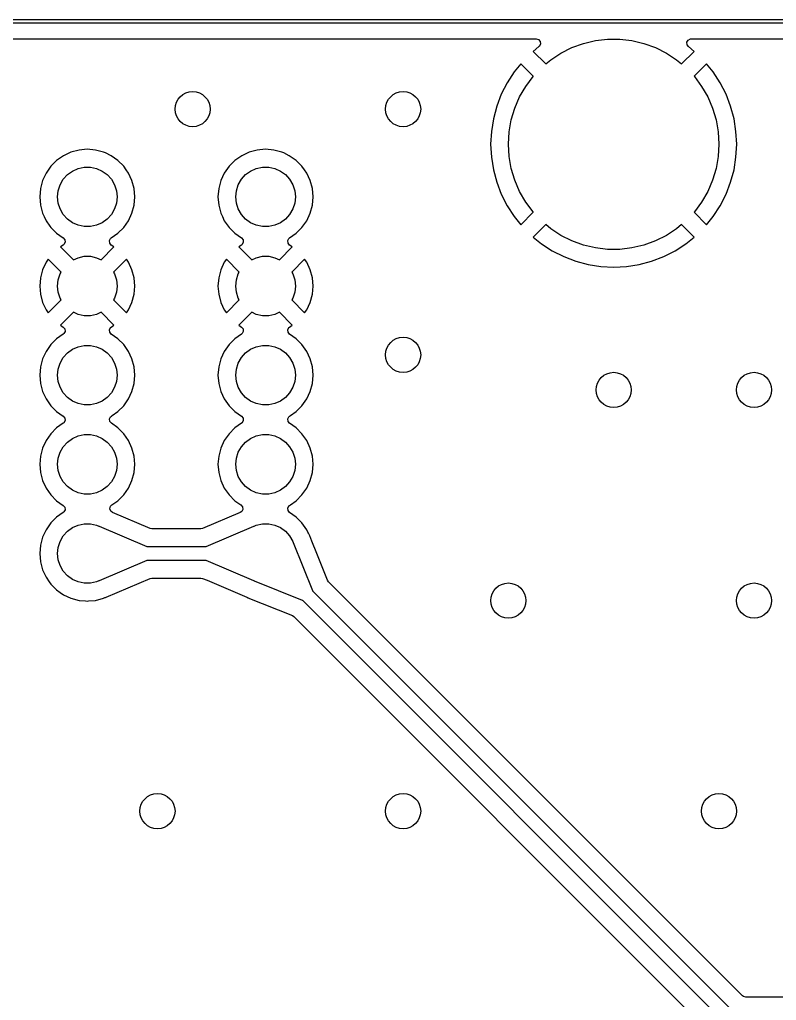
# Model space of a CAD drawing. Extents: x 0.1 to 11.5, y -4.3 to -1.1.
# Drawn here: x 1.302 to 2.151, y -2.2 to -1.1 of the extents above; entities that cross this region are included whole.
import ezdxf

# ---------------------------------------------------------------- set-up
doc = ezdxf.new("R2010")
doc.units = 0
doc.header["$MEASUREMENT"] = 0
doc.layers.add('BLACK', color=7, linetype='CONTINUOUS')

msp = doc.modelspace()

# ---------------------------------------------------------------- linework, layer by layer
at = {"layer": 'BLACK', "linetype": 'CONTINUOUS'}
for p, q in [((0.0787, -1.1004), (11.5354, -1.1004)), ((11.5335, -1.1043), (0.0807, -1.1043)), ((0.3034, -1.122), (1.8816, -1.122)), ((1.8816, -1.122), (1.8843, -1.1228)), ((2.0545, -1.1221), (2.0554, -1.122)), ((2.0554, -1.122), (3.7714, -1.122)), ((1.8847, -1.1307), (1.8782, -1.136)), ((1.8843, -1.1228), (1.8861, -1.1249)), ((1.8853, -1.1301), (1.8847, -1.1307)), ((1.8864, -1.1276), (1.8853, -1.1301)), ((1.8861, -1.1249), (1.8864, -1.1276)), ((1.9094, -1.1379), (1.9217, -1.1317)), ((1.9217, -1.1317), (1.9346, -1.127)), ((1.9346, -1.127), (1.948, -1.1238)), ((1.948, -1.1238), (1.9616, -1.1222)), ((1.9616, -1.1222), (1.9754, -1.1222)), ((1.9754, -1.1222), (1.989, -1.1238)), ((1.989, -1.1238), (2.0024, -1.127)), ((2.0024, -1.127), (2.0153, -1.1317)), ((2.0153, -1.1317), (2.0276, -1.1379)), ((2.0507, -1.1257), (2.0521, -1.1233)), ((2.0508, -1.1285), (2.0507, -1.1257)), ((2.0523, -1.1307), (2.0508, -1.1285)), ((2.0521, -1.1233), (2.0545, -1.1221)), ((2.0588, -1.136), (2.0523, -1.1307)), ((1.8782, -1.136), (1.8924, -1.1501)), ((1.898, -1.1454), (1.9094, -1.1379)), ((2.0276, -1.1379), (2.039, -1.1454)), ((2.0446, -1.1501), (2.0588, -1.136)), ((1.8643, -1.1499), (1.8569, -1.1591)), ((1.8783, -1.1639), (1.8643, -1.1499)), ((1.8924, -1.1501), (1.898, -1.1454)), ((2.039, -1.1454), (2.0446, -1.1501)), ((2.0727, -1.1499), (2.0587, -1.1639)), ((2.0801, -1.1591), (2.0727, -1.1499)), ((1.8569, -1.1591), (1.849, -1.1712)), ((1.8698, -1.1753), (1.878, -1.1642)), ((1.878, -1.1642), (1.8783, -1.1639)), ((2.0587, -1.1639), (2.059, -1.1642)), ((2.059, -1.1642), (2.0672, -1.1753)), ((2.088, -1.1712), (2.0801, -1.1591)), ((1.849, -1.1712), (1.8424, -1.184)), ((1.863, -1.1871), (1.8698, -1.1753)), ((2.0672, -1.1753), (2.0741, -1.1871)), ((2.0946, -1.184), (2.088, -1.1712)), ((1.8424, -1.184), (1.8373, -1.1975)), ((1.8575, -1.1998), (1.863, -1.1871)), ((2.0741, -1.1871), (2.0795, -1.1998)), ((2.0997, -1.1975), (2.0946, -1.184)), ((1.8373, -1.1975), (1.8335, -1.2115)), ((2.1035, -1.2115), (2.0997, -1.1975)), ((1.8536, -1.2129), (1.8575, -1.1998)), ((2.0795, -1.1998), (2.0834, -1.2129)), ((1.8335, -1.2115), (1.8313, -1.2257)), ((1.8335, -1.2115), (1.8335, -1.2115)), ((1.8512, -1.2264), (1.8536, -1.2129)), ((2.0834, -1.2129), (2.0858, -1.2264)), ((2.1057, -1.2257), (2.1035, -1.2115)), ((2.1035, -1.2115), (2.1035, -1.2115)), ((1.8313, -1.2257), (1.8305, -1.2402)), ((1.8504, -1.2402), (1.8512, -1.2264)), ((2.0858, -1.2264), (2.0866, -1.2402)), ((2.1065, -1.2402), (2.1057, -1.2257)), ((1.8305, -1.2402), (1.8305, -1.2402)), ((1.8305, -1.2402), (1.8313, -1.2546)), ((1.8512, -1.2539), (1.8504, -1.2402)), ((2.0866, -1.2402), (2.0858, -1.2539)), ((2.1057, -1.2546), (2.1065, -1.2402)), ((2.1065, -1.2402), (2.1065, -1.2402)), ((1.3513, -1.253), (1.3436, -1.2583)), ((1.3597, -1.2491), (1.3513, -1.253)), ((1.3513, -1.253), (1.3513, -1.253)), ((1.3687, -1.2467), (1.3597, -1.2491)), ((1.3597, -1.2491), (1.3597, -1.2491)), ((1.378, -1.2458), (1.3687, -1.2467)), ((1.3687, -1.2467), (1.3687, -1.2467)), ((1.3872, -1.2467), (1.378, -1.2458)), ((1.378, -1.2458), (1.378, -1.2458)), ((1.3962, -1.2491), (1.3872, -1.2467)), ((1.3872, -1.2467), (1.3872, -1.2467)), ((1.3983, -1.25), (1.3962, -1.2491)), ((1.3962, -1.2491), (1.3962, -1.2491)), ((1.3962, -1.2491), (1.3962, -1.2491)), ((1.4046, -1.253), (1.3983, -1.25)), ((1.4123, -1.2583), (1.4046, -1.253)), ((1.4046, -1.253), (1.4046, -1.253)), ((1.5513, -1.253), (1.5436, -1.2583)), ((1.5597, -1.2491), (1.5513, -1.253)), ((1.5513, -1.253), (1.5513, -1.253)), ((1.5687, -1.2467), (1.5597, -1.2491)), ((1.5597, -1.2491), (1.5597, -1.2491)), ((1.578, -1.2458), (1.5687, -1.2467)), ((1.5687, -1.2467), (1.5687, -1.2467)), ((1.5872, -1.2467), (1.578, -1.2458)), ((1.578, -1.2458), (1.578, -1.2458)), ((1.5962, -1.2491), (1.5872, -1.2467)), ((1.5872, -1.2467), (1.5872, -1.2467)), ((1.5983, -1.25), (1.5962, -1.2491)), ((1.5962, -1.2491), (1.5962, -1.2491)), ((1.5962, -1.2491), (1.5962, -1.2491)), ((1.6046, -1.253), (1.5983, -1.25)), ((1.6123, -1.2583), (1.6046, -1.253)), ((1.6046, -1.253), (1.6046, -1.253)), ((1.8536, -1.2674), (1.8512, -1.2539)), ((2.0858, -1.2539), (2.0834, -1.2674)), ((1.3371, -1.2649), (1.3317, -1.2725)), ((1.3436, -1.2583), (1.3371, -1.2649)), ((1.4188, -1.2649), (1.4123, -1.2583)), ((1.4123, -1.2583), (1.4123, -1.2583)), ((1.4216, -1.2688), (1.4188, -1.2649)), ((1.5371, -1.2649), (1.5317, -1.2725)), ((1.5436, -1.2583), (1.5371, -1.2649)), ((1.6188, -1.2649), (1.6123, -1.2583)), ((1.6123, -1.2583), (1.6123, -1.2583)), ((1.6216, -1.2688), (1.6188, -1.2649)), ((1.8313, -1.2546), (1.8335, -1.2688)), ((2.1035, -1.2688), (2.1057, -1.2546)), ((1.3317, -1.2725), (1.3278, -1.281)), ((1.3317, -1.2725), (1.3317, -1.2725)), ((1.3509, -1.2795), (1.3556, -1.2743)), ((1.3556, -1.2743), (1.3612, -1.2702)), ((1.3612, -1.2702), (1.3676, -1.2674)), ((1.3676, -1.2674), (1.3745, -1.2659)), ((1.3745, -1.2659), (1.3815, -1.2659)), ((1.3815, -1.2659), (1.3883, -1.2674)), ((1.3883, -1.2674), (1.3947, -1.2702)), ((1.3947, -1.2702), (1.4003, -1.2743)), ((1.4003, -1.2743), (1.405, -1.2795)), ((1.4242, -1.2725), (1.4216, -1.2688)), ((1.4281, -1.281), (1.4242, -1.2725)), ((1.5317, -1.2725), (1.5278, -1.281)), ((1.5317, -1.2725), (1.5317, -1.2725)), ((1.5509, -1.2795), (1.5556, -1.2743)), ((1.5556, -1.2743), (1.5612, -1.2702)), ((1.5612, -1.2702), (1.5676, -1.2674)), ((1.5676, -1.2674), (1.5745, -1.2659)), ((1.5745, -1.2659), (1.5815, -1.2659)), ((1.5815, -1.2659), (1.5883, -1.2674)), ((1.5883, -1.2674), (1.5947, -1.2702)), ((1.5947, -1.2702), (1.6003, -1.2743)), ((1.6003, -1.2743), (1.605, -1.2795)), ((1.6242, -1.2725), (1.6216, -1.2688)), ((1.6281, -1.281), (1.6242, -1.2725)), ((1.8335, -1.2688), (1.8335, -1.2688)), ((1.8335, -1.2688), (1.8373, -1.2828)), ((1.8575, -1.2806), (1.8536, -1.2674)), ((2.0834, -1.2674), (2.0795, -1.2806)), ((2.0997, -1.2828), (2.1035, -1.2688)), ((2.1035, -1.2688), (2.1035, -1.2688)), ((1.3278, -1.281), (1.3254, -1.2899)), ((1.3278, -1.281), (1.3278, -1.281)), ((1.3452, -1.2923), (1.3474, -1.2856)), ((1.3474, -1.2856), (1.3509, -1.2795)), ((1.405, -1.2795), (1.4085, -1.2856)), ((1.4085, -1.2856), (1.4107, -1.2923)), ((1.4305, -1.2899), (1.4281, -1.281)), ((1.5278, -1.281), (1.5254, -1.2899)), ((1.5278, -1.281), (1.5278, -1.281)), ((1.5452, -1.2923), (1.5474, -1.2856)), ((1.5474, -1.2856), (1.5509, -1.2795)), ((1.605, -1.2795), (1.6085, -1.2856)), ((1.6085, -1.2856), (1.6107, -1.2923)), ((1.6305, -1.2899), (1.6281, -1.281)), ((1.8373, -1.2828), (1.8424, -1.2963)), ((1.863, -1.2932), (1.8575, -1.2806)), ((2.0795, -1.2806), (2.0741, -1.2932)), ((2.0946, -1.2963), (2.0997, -1.2828)), ((1.3254, -1.2899), (1.3246, -1.2992)), ((1.3254, -1.2899), (1.3254, -1.2899)), ((1.3445, -1.2992), (1.3452, -1.2923)), ((1.4107, -1.2923), (1.4114, -1.2992)), ((1.4313, -1.2992), (1.4305, -1.2899)), ((1.5254, -1.2899), (1.5246, -1.2992)), ((1.5254, -1.2899), (1.5254, -1.2899)), ((1.5445, -1.2992), (1.5452, -1.2923)), ((1.6107, -1.2923), (1.6114, -1.2992)), ((1.6313, -1.2992), (1.6305, -1.2899)), ((1.8424, -1.2963), (1.849, -1.3091)), ((1.8698, -1.3051), (1.863, -1.2932)), ((2.0741, -1.2932), (2.0672, -1.3051)), ((2.088, -1.3091), (2.0946, -1.2963)), ((1.3246, -1.2992), (1.3246, -1.2992)), ((1.3246, -1.2992), (1.3254, -1.3085)), ((1.3254, -1.3085), (1.3254, -1.3085)), ((1.3254, -1.3085), (1.3278, -1.3175)), ((1.3452, -1.3062), (1.3445, -1.2992)), ((1.3474, -1.3128), (1.3452, -1.3062)), ((1.4107, -1.3062), (1.4085, -1.3128)), ((1.4114, -1.2992), (1.4107, -1.3062)), ((1.4281, -1.3175), (1.4305, -1.3085)), ((1.4305, -1.3085), (1.4313, -1.2992)), ((1.5246, -1.2992), (1.5246, -1.2992)), ((1.5246, -1.2992), (1.5254, -1.3085)), ((1.5254, -1.3085), (1.5254, -1.3085)), ((1.5254, -1.3085), (1.5278, -1.3175)), ((1.5452, -1.3062), (1.5445, -1.2992)), ((1.5474, -1.3128), (1.5452, -1.3062)), ((1.6107, -1.3062), (1.6085, -1.3128)), ((1.6114, -1.2992), (1.6107, -1.3062)), ((1.6281, -1.3175), (1.6305, -1.3085)), ((1.6305, -1.3085), (1.6313, -1.2992)), ((1.878, -1.3161), (1.8698, -1.3051)), ((2.0672, -1.3051), (2.059, -1.3161)), ((1.3278, -1.3175), (1.3278, -1.3175)), ((1.3278, -1.3175), (1.3278, -1.3175)), ((1.3278, -1.3175), (1.3296, -1.3213)), ((1.3509, -1.3189), (1.3474, -1.3128)), ((1.3556, -1.3241), (1.3509, -1.3189)), ((1.405, -1.3189), (1.4003, -1.3241)), ((1.4085, -1.3128), (1.405, -1.3189)), ((1.4242, -1.3259), (1.4281, -1.3175)), ((1.5278, -1.3175), (1.5278, -1.3175)), ((1.5278, -1.3175), (1.5278, -1.3175)), ((1.5278, -1.3175), (1.5296, -1.3213)), ((1.5509, -1.3189), (1.5474, -1.3128)), ((1.5556, -1.3241), (1.5509, -1.3189)), ((1.605, -1.3189), (1.6003, -1.3241)), ((1.6085, -1.3128), (1.605, -1.3189)), ((1.6242, -1.3259), (1.6281, -1.3175)), ((1.849, -1.3091), (1.8569, -1.3213)), ((1.8643, -1.3304), (1.8783, -1.3164)), ((1.8783, -1.3164), (1.878, -1.3161)), ((2.059, -1.3161), (2.0587, -1.3164)), ((2.0587, -1.3164), (2.0727, -1.3304)), ((2.0801, -1.3213), (2.088, -1.3091)), ((1.3296, -1.3213), (1.3317, -1.3259)), ((1.3317, -1.3259), (1.3317, -1.3259)), ((1.3317, -1.3259), (1.336, -1.332)), ((1.3612, -1.3282), (1.3556, -1.3241)), ((1.3676, -1.331), (1.3612, -1.3282)), ((1.3745, -1.3325), (1.3676, -1.331)), ((1.3883, -1.331), (1.3815, -1.3325)), ((1.3947, -1.3282), (1.3883, -1.331)), ((1.4003, -1.3241), (1.3947, -1.3282)), ((1.4188, -1.3335), (1.4242, -1.3259)), ((1.5296, -1.3213), (1.5317, -1.3259)), ((1.5317, -1.3259), (1.5317, -1.3259)), ((1.5317, -1.3259), (1.536, -1.332)), ((1.5612, -1.3282), (1.5556, -1.3241)), ((1.5676, -1.331), (1.5612, -1.3282)), ((1.5745, -1.3325), (1.5676, -1.331)), ((1.5883, -1.331), (1.5815, -1.3325)), ((1.5947, -1.3282), (1.5883, -1.331)), ((1.6003, -1.3241), (1.5947, -1.3282)), ((1.6188, -1.3335), (1.6242, -1.3259)), ((1.8569, -1.3213), (1.8643, -1.3304)), ((1.8924, -1.3302), (1.8782, -1.3444)), ((1.898, -1.3349), (1.8924, -1.3302)), ((2.0446, -1.3302), (2.039, -1.3349)), ((2.0588, -1.3444), (2.0446, -1.3302)), ((2.0727, -1.3304), (2.0801, -1.3213)), ((1.336, -1.332), (1.3371, -1.3335)), ((1.3371, -1.3335), (1.3436, -1.3401)), ((1.3436, -1.3401), (1.351, -1.3452)), ((1.3815, -1.3325), (1.3745, -1.3325)), ((1.4049, -1.3452), (1.4123, -1.3401)), ((1.4123, -1.3401), (1.4188, -1.3335)), ((1.536, -1.332), (1.5371, -1.3335)), ((1.5371, -1.3335), (1.5436, -1.3401)), ((1.5436, -1.3401), (1.551, -1.3452)), ((1.5815, -1.3325), (1.5745, -1.3325)), ((1.6049, -1.3452), (1.6123, -1.3401)), ((1.6123, -1.3401), (1.6188, -1.3335)), ((1.9094, -1.3424), (1.898, -1.3349)), ((2.039, -1.3349), (2.0276, -1.3424)), ((1.351, -1.3452), (1.3527, -1.3474)), ((1.3517, -1.3526), (1.351, -1.3532)), ((1.353, -1.3501), (1.3517, -1.3526)), ((1.3527, -1.3474), (1.353, -1.3501)), ((1.4029, -1.3483), (1.4042, -1.3459)), ((1.4032, -1.3511), (1.4029, -1.3483)), ((1.4049, -1.3532), (1.4032, -1.3511)), ((1.4042, -1.3459), (1.4049, -1.3452)), ((1.551, -1.3452), (1.5527, -1.3474)), ((1.5517, -1.3526), (1.551, -1.3532)), ((1.553, -1.3501), (1.5517, -1.3526)), ((1.5527, -1.3474), (1.553, -1.3501)), ((1.6029, -1.3483), (1.6042, -1.3459)), ((1.6032, -1.3511), (1.6029, -1.3483)), ((1.6049, -1.3532), (1.6032, -1.3511)), ((1.6042, -1.3459), (1.6049, -1.3452)), ((1.8782, -1.3444), (1.8874, -1.3518)), ((1.8874, -1.3518), (1.8995, -1.3597)), ((1.9217, -1.3486), (1.9094, -1.3424)), ((1.9346, -1.3533), (1.9217, -1.3486)), ((2.0153, -1.3486), (2.0024, -1.3533)), ((2.0276, -1.3424), (2.0153, -1.3486)), ((2.0375, -1.3597), (2.0496, -1.3518)), ((2.0496, -1.3518), (2.0588, -1.3444)), ((2.0588, -1.3444), (2.0588, -1.3444)), ((1.351, -1.3532), (1.348, -1.3553)), ((1.348, -1.3553), (1.348, -1.3553)), ((1.348, -1.3553), (1.3624, -1.3697)), ((1.3935, -1.3697), (1.4079, -1.3553)), ((1.4079, -1.3553), (1.4049, -1.3532)), ((1.4079, -1.3553), (1.4079, -1.3553)), ((1.551, -1.3532), (1.548, -1.3553)), ((1.548, -1.3553), (1.548, -1.3553)), ((1.548, -1.3553), (1.5624, -1.3697)), ((1.5935, -1.3697), (1.6079, -1.3553)), ((1.6079, -1.3553), (1.6049, -1.3532)), ((1.6079, -1.3553), (1.6079, -1.3553)), ((1.8995, -1.3597), (1.9124, -1.3662)), ((1.948, -1.3565), (1.9346, -1.3533)), ((1.9616, -1.3581), (1.948, -1.3565)), ((1.9754, -1.3581), (1.9616, -1.3581)), ((1.989, -1.3565), (1.9754, -1.3581)), ((2.0024, -1.3533), (1.989, -1.3565)), ((2.0246, -1.3662), (2.0375, -1.3597)), ((1.3317, -1.3725), (1.3278, -1.381)), ((1.3341, -1.3692), (1.3317, -1.3725)), ((1.3485, -1.3837), (1.3341, -1.3692)), ((1.3624, -1.3697), (1.3676, -1.3674)), ((1.3676, -1.3674), (1.3745, -1.3659)), ((1.3745, -1.3659), (1.3815, -1.3659)), ((1.3815, -1.3659), (1.3883, -1.3674)), ((1.3883, -1.3674), (1.3935, -1.3697)), ((1.4218, -1.3692), (1.4074, -1.3837)), ((1.4242, -1.3725), (1.4218, -1.3692)), ((1.4218, -1.3692), (1.4218, -1.3692)), ((1.4281, -1.381), (1.4242, -1.3725)), ((1.4242, -1.3725), (1.4242, -1.3725)), ((1.5317, -1.3725), (1.5278, -1.381)), ((1.5341, -1.3692), (1.5317, -1.3725)), ((1.5485, -1.3837), (1.5341, -1.3692)), ((1.5624, -1.3697), (1.5676, -1.3674)), ((1.5676, -1.3674), (1.5745, -1.3659)), ((1.5745, -1.3659), (1.5815, -1.3659)), ((1.5815, -1.3659), (1.5883, -1.3674)), ((1.5883, -1.3674), (1.5935, -1.3697)), ((1.6218, -1.3692), (1.6074, -1.3837)), ((1.6242, -1.3725), (1.6218, -1.3692)), ((1.6218, -1.3692), (1.6218, -1.3692)), ((1.6281, -1.381), (1.6242, -1.3725)), ((1.6242, -1.3725), (1.6242, -1.3725)), ((1.9124, -1.3662), (1.9259, -1.3714)), ((1.9259, -1.3714), (1.9398, -1.3751)), ((1.9972, -1.3751), (2.0111, -1.3714)), ((2.0111, -1.3714), (2.0246, -1.3662)), ((1.3278, -1.381), (1.3254, -1.3899)), ((1.3278, -1.381), (1.3278, -1.381)), ((1.3452, -1.3923), (1.3474, -1.3856)), ((1.3474, -1.3856), (1.3485, -1.3837)), ((1.4074, -1.3837), (1.4085, -1.3856)), ((1.4085, -1.3856), (1.4107, -1.3923)), ((1.4305, -1.3899), (1.4281, -1.381)), ((1.4281, -1.381), (1.4281, -1.381)), ((1.5278, -1.381), (1.5254, -1.3899)), ((1.5278, -1.381), (1.5278, -1.381)), ((1.5452, -1.3923), (1.5474, -1.3856)), ((1.5474, -1.3856), (1.5485, -1.3837)), ((1.6074, -1.3837), (1.6085, -1.3856)), ((1.6085, -1.3856), (1.6107, -1.3923)), ((1.6305, -1.3899), (1.6281, -1.381)), ((1.6281, -1.381), (1.6281, -1.381)), ((1.9398, -1.3751), (1.9541, -1.3774)), ((1.9541, -1.3774), (1.9685, -1.3781)), ((1.9685, -1.3781), (1.9829, -1.3774)), ((1.9685, -1.3781), (1.9685, -1.3781)), ((1.9829, -1.3774), (1.9972, -1.3751)), ((1.9972, -1.3751), (1.9972, -1.3751)), ((1.3254, -1.3899), (1.3246, -1.3992)), ((1.3254, -1.3899), (1.3254, -1.3899)), ((1.3445, -1.3992), (1.3452, -1.3923)), ((1.4107, -1.3923), (1.4114, -1.3992)), ((1.4313, -1.3992), (1.4305, -1.3899)), ((1.4305, -1.3899), (1.4305, -1.3899)), ((1.5254, -1.3899), (1.5246, -1.3992)), ((1.5254, -1.3899), (1.5254, -1.3899)), ((1.5445, -1.3992), (1.5452, -1.3923)), ((1.6107, -1.3923), (1.6114, -1.3992)), ((1.6313, -1.3992), (1.6305, -1.3899)), ((1.6305, -1.3899), (1.6305, -1.3899)), ((1.3246, -1.3992), (1.3246, -1.3992)), ((1.3246, -1.3992), (1.3254, -1.4085)), ((1.3452, -1.4062), (1.3445, -1.3992)), ((1.3474, -1.4128), (1.3452, -1.4062)), ((1.4107, -1.4062), (1.4085, -1.4128)), ((1.4114, -1.3992), (1.4107, -1.4062)), ((1.4305, -1.4085), (1.4313, -1.3992)), ((1.4313, -1.3992), (1.4313, -1.3992)), ((1.5246, -1.3992), (1.5246, -1.3992)), ((1.5246, -1.3992), (1.5254, -1.4085)), ((1.5452, -1.4062), (1.5445, -1.3992)), ((1.5474, -1.4128), (1.5452, -1.4062)), ((1.6107, -1.4062), (1.6085, -1.4128)), ((1.6114, -1.3992), (1.6107, -1.4062)), ((1.6305, -1.4085), (1.6313, -1.3992)), ((1.6313, -1.3992), (1.6313, -1.3992)), ((1.3254, -1.4085), (1.3254, -1.4085)), ((1.3254, -1.4085), (1.3278, -1.4175)), ((1.3278, -1.4175), (1.3278, -1.4175)), ((1.3278, -1.4175), (1.3317, -1.4259)), ((1.3341, -1.4292), (1.3485, -1.4148)), ((1.3485, -1.4148), (1.3474, -1.4128)), ((1.4085, -1.4128), (1.4074, -1.4148)), ((1.4074, -1.4148), (1.4218, -1.4292)), ((1.4242, -1.4259), (1.4281, -1.4175)), ((1.4281, -1.4175), (1.4305, -1.4085)), ((1.4281, -1.4175), (1.4281, -1.4175)), ((1.4305, -1.4085), (1.4305, -1.4085)), ((1.5254, -1.4085), (1.5254, -1.4085)), ((1.5254, -1.4085), (1.5278, -1.4175)), ((1.5278, -1.4175), (1.5278, -1.4175)), ((1.5278, -1.4175), (1.5317, -1.4259)), ((1.5341, -1.4292), (1.5485, -1.4148)), ((1.5485, -1.4148), (1.5474, -1.4128)), ((1.6085, -1.4128), (1.6074, -1.4148)), ((1.6074, -1.4148), (1.6218, -1.4292)), ((1.6242, -1.4259), (1.6281, -1.4175)), ((1.6281, -1.4175), (1.6305, -1.4085)), ((1.6281, -1.4175), (1.6281, -1.4175)), ((1.6305, -1.4085), (1.6305, -1.4085)), ((1.3317, -1.4259), (1.3317, -1.4259)), ((1.3317, -1.4259), (1.3341, -1.4292)), ((1.3341, -1.4292), (1.3341, -1.4292)), ((1.3624, -1.4287), (1.348, -1.4431)), ((1.3676, -1.431), (1.3624, -1.4287)), ((1.3935, -1.4287), (1.3883, -1.431)), ((1.4079, -1.4431), (1.3935, -1.4287)), ((1.4218, -1.4292), (1.4242, -1.4259)), ((1.4218, -1.4292), (1.4218, -1.4292)), ((1.4242, -1.4259), (1.4242, -1.4259)), ((1.5317, -1.4259), (1.5317, -1.4259)), ((1.5317, -1.4259), (1.5341, -1.4292)), ((1.5341, -1.4292), (1.5341, -1.4292)), ((1.5624, -1.4287), (1.548, -1.4431)), ((1.5676, -1.431), (1.5624, -1.4287)), ((1.5935, -1.4287), (1.5883, -1.431)), ((1.6079, -1.4431), (1.5935, -1.4287)), ((1.6218, -1.4292), (1.6242, -1.4259)), ((1.6218, -1.4292), (1.6218, -1.4292)), ((1.6242, -1.4259), (1.6242, -1.4259)), ((1.3745, -1.4325), (1.3676, -1.431)), ((1.3815, -1.4325), (1.3745, -1.4325)), ((1.3883, -1.431), (1.3815, -1.4325)), ((1.5745, -1.4325), (1.5676, -1.431)), ((1.5815, -1.4325), (1.5745, -1.4325)), ((1.5883, -1.431), (1.5815, -1.4325)), ((1.348, -1.4431), (1.351, -1.4452)), ((1.351, -1.4452), (1.3527, -1.4474)), ((1.353, -1.4501), (1.3517, -1.4525)), ((1.3527, -1.4474), (1.353, -1.4501)), ((1.4029, -1.4483), (1.4042, -1.4459)), ((1.4032, -1.4511), (1.4029, -1.4483)), ((1.4049, -1.4532), (1.4032, -1.4511)), ((1.4042, -1.4459), (1.4049, -1.4452)), ((1.4049, -1.4452), (1.4079, -1.4431)), ((1.548, -1.4431), (1.551, -1.4452)), ((1.551, -1.4452), (1.5527, -1.4474)), ((1.553, -1.4501), (1.5517, -1.4525)), ((1.5527, -1.4474), (1.553, -1.4501)), ((1.6029, -1.4483), (1.6042, -1.4459)), ((1.6032, -1.4511), (1.6029, -1.4483)), ((1.6049, -1.4532), (1.6032, -1.4511)), ((1.6042, -1.4459), (1.6049, -1.4452)), ((1.6049, -1.4452), (1.6079, -1.4431)), ((1.3436, -1.4583), (1.3371, -1.4649)), ((1.351, -1.4532), (1.3436, -1.4583)), ((1.3517, -1.4525), (1.351, -1.4532)), ((1.4123, -1.4583), (1.4049, -1.4532)), ((1.4188, -1.4649), (1.4123, -1.4583)), ((1.4123, -1.4583), (1.4123, -1.4583)), ((1.5436, -1.4583), (1.5371, -1.4649)), ((1.551, -1.4532), (1.5436, -1.4583)), ((1.5517, -1.4525), (1.551, -1.4532)), ((1.6123, -1.4583), (1.6049, -1.4532)), ((1.6188, -1.4649), (1.6123, -1.4583)), ((1.6123, -1.4583), (1.6123, -1.4583)), ((1.3317, -1.4725), (1.3278, -1.481)), ((1.3371, -1.4649), (1.3317, -1.4725)), ((1.3317, -1.4725), (1.3317, -1.4725)), ((1.3556, -1.4743), (1.3612, -1.4702)), ((1.3612, -1.4702), (1.3676, -1.4674)), ((1.3676, -1.4674), (1.3745, -1.4659)), ((1.3745, -1.4659), (1.3815, -1.4659)), ((1.3815, -1.4659), (1.3883, -1.4674)), ((1.3883, -1.4674), (1.3947, -1.4702)), ((1.3947, -1.4702), (1.4003, -1.4743)), ((1.4242, -1.4725), (1.4188, -1.4649)), ((1.4188, -1.4649), (1.4188, -1.4649)), ((1.4281, -1.481), (1.4242, -1.4725)), ((1.5317, -1.4725), (1.5278, -1.481)), ((1.5371, -1.4649), (1.5317, -1.4725)), ((1.5317, -1.4725), (1.5317, -1.4725)), ((1.5556, -1.4743), (1.5612, -1.4702)), ((1.5612, -1.4702), (1.5676, -1.4674)), ((1.5676, -1.4674), (1.5745, -1.4659)), ((1.5745, -1.4659), (1.5815, -1.4659)), ((1.5815, -1.4659), (1.5883, -1.4674)), ((1.5883, -1.4674), (1.5947, -1.4702)), ((1.5947, -1.4702), (1.6003, -1.4743)), ((1.6242, -1.4725), (1.6188, -1.4649)), ((1.6188, -1.4649), (1.6188, -1.4649)), ((1.6281, -1.481), (1.6242, -1.4725)), ((1.3278, -1.481), (1.3254, -1.4899)), ((1.3278, -1.481), (1.3278, -1.481)), ((1.3474, -1.4856), (1.3509, -1.4795)), ((1.3509, -1.4795), (1.3556, -1.4743)), ((1.4003, -1.4743), (1.405, -1.4795)), ((1.405, -1.4795), (1.4085, -1.4856)), ((1.4305, -1.4899), (1.4281, -1.481)), ((1.5278, -1.481), (1.5254, -1.4899)), ((1.5278, -1.481), (1.5278, -1.481)), ((1.5474, -1.4856), (1.5509, -1.4795)), ((1.5509, -1.4795), (1.5556, -1.4743)), ((1.6003, -1.4743), (1.605, -1.4795)), ((1.605, -1.4795), (1.6085, -1.4856)), ((1.6305, -1.4899), (1.6281, -1.481)), ((1.3254, -1.4899), (1.3246, -1.4992)), ((1.3254, -1.4899), (1.3254, -1.4899)), ((1.3445, -1.4992), (1.3452, -1.4923)), ((1.3452, -1.4923), (1.3474, -1.4856)), ((1.4085, -1.4856), (1.4107, -1.4923)), ((1.4107, -1.4923), (1.4114, -1.4992)), ((1.4313, -1.4992), (1.4305, -1.4899)), ((1.5254, -1.4899), (1.5246, -1.4992)), ((1.5254, -1.4899), (1.5254, -1.4899)), ((1.5445, -1.4992), (1.5452, -1.4923)), ((1.5452, -1.4923), (1.5474, -1.4856)), ((1.6085, -1.4856), (1.6107, -1.4923)), ((1.6107, -1.4923), (1.6114, -1.4992)), ((1.6313, -1.4992), (1.6305, -1.4899)), ((1.3246, -1.4992), (1.3246, -1.4992)), ((1.3246, -1.4992), (1.3254, -1.5085)), ((1.3452, -1.5062), (1.3445, -1.4992)), ((1.3474, -1.5128), (1.3452, -1.5062)), ((1.4107, -1.5062), (1.4085, -1.5128)), ((1.4114, -1.4992), (1.4107, -1.5062)), ((1.4305, -1.5085), (1.4313, -1.4992)), ((1.5246, -1.4992), (1.5246, -1.4992)), ((1.5246, -1.4992), (1.5254, -1.5085)), ((1.5452, -1.5062), (1.5445, -1.4992)), ((1.5474, -1.5128), (1.5452, -1.5062)), ((1.6107, -1.5062), (1.6085, -1.5128)), ((1.6114, -1.4992), (1.6107, -1.5062)), ((1.6305, -1.5085), (1.6313, -1.4992)), ((1.3254, -1.5085), (1.3254, -1.5085)), ((1.3254, -1.5085), (1.3278, -1.5175)), ((1.3278, -1.5175), (1.3278, -1.5175)), ((1.3278, -1.5175), (1.3278, -1.5175)), ((1.3278, -1.5175), (1.3317, -1.5259)), ((1.3509, -1.5189), (1.3474, -1.5128)), ((1.4085, -1.5128), (1.405, -1.5189)), ((1.4242, -1.5259), (1.4281, -1.5175)), ((1.4281, -1.5175), (1.4305, -1.5085)), ((1.5254, -1.5085), (1.5254, -1.5085)), ((1.5254, -1.5085), (1.5278, -1.5175)), ((1.5278, -1.5175), (1.5278, -1.5175)), ((1.5278, -1.5175), (1.5278, -1.5175)), ((1.5278, -1.5175), (1.5317, -1.5259)), ((1.5509, -1.5189), (1.5474, -1.5128)), ((1.6085, -1.5128), (1.605, -1.5189)), ((1.6242, -1.5259), (1.6281, -1.5175)), ((1.6281, -1.5175), (1.6305, -1.5085)), ((1.3317, -1.5259), (1.3317, -1.5259)), ((1.3317, -1.5259), (1.3371, -1.5335)), ((1.3556, -1.5241), (1.3509, -1.5189)), ((1.3612, -1.5282), (1.3556, -1.5241)), ((1.3676, -1.531), (1.3612, -1.5282)), ((1.3947, -1.5282), (1.3883, -1.531)), ((1.4003, -1.5241), (1.3947, -1.5282)), ((1.405, -1.5189), (1.4003, -1.5241)), ((1.4188, -1.5335), (1.4242, -1.5259)), ((1.5317, -1.5259), (1.5317, -1.5259)), ((1.5317, -1.5259), (1.5371, -1.5335)), ((1.5556, -1.5241), (1.5509, -1.5189)), ((1.5612, -1.5282), (1.5556, -1.5241)), ((1.5676, -1.531), (1.5612, -1.5282)), ((1.5947, -1.5282), (1.5883, -1.531)), ((1.6003, -1.5241), (1.5947, -1.5282)), ((1.605, -1.5189), (1.6003, -1.5241)), ((1.6188, -1.5335), (1.6242, -1.5259)), ((1.3371, -1.5335), (1.3371, -1.5335)), ((1.3371, -1.5335), (1.3436, -1.5401)), ((1.3745, -1.5325), (1.3676, -1.531)), ((1.3815, -1.5325), (1.3745, -1.5325)), ((1.3883, -1.531), (1.3815, -1.5325)), ((1.4123, -1.5401), (1.4188, -1.5335)), ((1.5371, -1.5335), (1.5371, -1.5335)), ((1.5371, -1.5335), (1.5436, -1.5401)), ((1.5745, -1.5325), (1.5676, -1.531)), ((1.5815, -1.5325), (1.5745, -1.5325)), ((1.5883, -1.531), (1.5815, -1.5325)), ((1.6123, -1.5401), (1.6188, -1.5335)), ((1.3436, -1.5401), (1.3436, -1.5401)), ((1.3436, -1.5401), (1.351, -1.5452)), ((1.351, -1.5452), (1.3527, -1.5474)), ((1.353, -1.5501), (1.3517, -1.5526)), ((1.3527, -1.5474), (1.353, -1.5501)), ((1.403, -1.5483), (1.4042, -1.5459)), ((1.4032, -1.5511), (1.403, -1.5483)), ((1.405, -1.5532), (1.4032, -1.5511)), ((1.4042, -1.5459), (1.405, -1.5452)), ((1.405, -1.5452), (1.4058, -1.5446)), ((1.4058, -1.5446), (1.4123, -1.5401)), ((1.5436, -1.5401), (1.5436, -1.5401)), ((1.5436, -1.5401), (1.551, -1.5452)), ((1.551, -1.5452), (1.5527, -1.5474)), ((1.553, -1.5501), (1.5517, -1.5526)), ((1.5527, -1.5474), (1.553, -1.5501)), ((1.603, -1.5483), (1.6042, -1.5459)), ((1.6032, -1.5511), (1.603, -1.5483)), ((1.605, -1.5532), (1.6032, -1.5511)), ((1.6042, -1.5459), (1.605, -1.5452)), ((1.605, -1.5452), (1.6058, -1.5446)), ((1.6058, -1.5446), (1.6123, -1.5401)), ((1.3436, -1.5583), (1.3371, -1.5649)), ((1.351, -1.5532), (1.3436, -1.5583)), ((1.3517, -1.5526), (1.351, -1.5532)), ((1.4123, -1.5583), (1.405, -1.5532)), ((1.4188, -1.5649), (1.4123, -1.5583)), ((1.4123, -1.5583), (1.4123, -1.5583)), ((1.5436, -1.5583), (1.5371, -1.5649)), ((1.551, -1.5532), (1.5436, -1.5583)), ((1.5517, -1.5526), (1.551, -1.5532)), ((1.6123, -1.5583), (1.605, -1.5532)), ((1.6188, -1.5649), (1.6123, -1.5583)), ((1.6123, -1.5583), (1.6123, -1.5583)), ((1.3317, -1.5725), (1.3278, -1.581)), ((1.3371, -1.5649), (1.3317, -1.5725)), ((1.3317, -1.5725), (1.3317, -1.5725)), ((1.3556, -1.5743), (1.3612, -1.5702)), ((1.3612, -1.5702), (1.3676, -1.5674)), ((1.3676, -1.5674), (1.3745, -1.5659)), ((1.3745, -1.5659), (1.3815, -1.5659)), ((1.3815, -1.5659), (1.3883, -1.5674)), ((1.3883, -1.5674), (1.3947, -1.5702)), ((1.3947, -1.5702), (1.4003, -1.5743)), ((1.4242, -1.5725), (1.4188, -1.5649)), ((1.4188, -1.5649), (1.4188, -1.5649)), ((1.4281, -1.581), (1.4242, -1.5725)), ((1.5317, -1.5725), (1.5278, -1.581)), ((1.5371, -1.5649), (1.5317, -1.5725)), ((1.5317, -1.5725), (1.5317, -1.5725)), ((1.5556, -1.5743), (1.5612, -1.5702)), ((1.5612, -1.5702), (1.5676, -1.5674)), ((1.5676, -1.5674), (1.5745, -1.5659)), ((1.5745, -1.5659), (1.5815, -1.5659)), ((1.5815, -1.5659), (1.5883, -1.5674)), ((1.5883, -1.5674), (1.5947, -1.5702)), ((1.5947, -1.5702), (1.6003, -1.5743)), ((1.6242, -1.5725), (1.6188, -1.5649)), ((1.6188, -1.5649), (1.6188, -1.5649)), ((1.6281, -1.581), (1.6242, -1.5725)), ((1.3278, -1.581), (1.3254, -1.5899)), ((1.3278, -1.581), (1.3278, -1.581)), ((1.3474, -1.5856), (1.3509, -1.5795)), ((1.3509, -1.5795), (1.3556, -1.5743)), ((1.4003, -1.5743), (1.405, -1.5795)), ((1.405, -1.5795), (1.4085, -1.5856)), ((1.4305, -1.5899), (1.4281, -1.581)), ((1.5278, -1.581), (1.5254, -1.5899)), ((1.5278, -1.581), (1.5278, -1.581)), ((1.5474, -1.5856), (1.5509, -1.5795)), ((1.5509, -1.5795), (1.5556, -1.5743)), ((1.6003, -1.5743), (1.605, -1.5795)), ((1.605, -1.5795), (1.6085, -1.5856)), ((1.6305, -1.5899), (1.6281, -1.581)), ((1.3254, -1.5899), (1.3246, -1.5992)), ((1.3254, -1.5899), (1.3254, -1.5899)), ((1.3445, -1.5992), (1.3452, -1.5923)), ((1.3452, -1.5923), (1.3474, -1.5856)), ((1.4085, -1.5856), (1.4107, -1.5923)), ((1.4107, -1.5923), (1.4114, -1.5992)), ((1.4313, -1.5992), (1.4305, -1.5899)), ((1.5254, -1.5899), (1.5246, -1.5992)), ((1.5254, -1.5899), (1.5254, -1.5899)), ((1.5445, -1.5992), (1.5452, -1.5923)), ((1.5452, -1.5923), (1.5474, -1.5856)), ((1.6085, -1.5856), (1.6107, -1.5923)), ((1.6107, -1.5923), (1.6114, -1.5992)), ((1.6313, -1.5992), (1.6305, -1.5899)), ((1.3246, -1.5992), (1.3246, -1.5992)), ((1.3246, -1.5992), (1.3254, -1.6085)), ((1.3452, -1.6062), (1.3445, -1.5992)), ((1.4114, -1.5992), (1.4107, -1.6062)), ((1.4305, -1.6085), (1.4313, -1.5992)), ((1.5246, -1.5992), (1.5246, -1.5992)), ((1.5246, -1.5992), (1.5254, -1.6085)), ((1.5452, -1.6062), (1.5445, -1.5992)), ((1.6114, -1.5992), (1.6107, -1.6062)), ((1.6305, -1.6085), (1.6313, -1.5992)), ((1.3254, -1.6085), (1.3254, -1.6085)), ((1.3254, -1.6085), (1.3278, -1.6175)), ((1.3474, -1.6128), (1.3452, -1.6062)), ((1.3509, -1.6189), (1.3474, -1.6128)), ((1.4085, -1.6128), (1.405, -1.6189)), ((1.4107, -1.6062), (1.4085, -1.6128)), ((1.4281, -1.6175), (1.4305, -1.6085)), ((1.5254, -1.6085), (1.5254, -1.6085)), ((1.5254, -1.6085), (1.5278, -1.6175)), ((1.5474, -1.6128), (1.5452, -1.6062)), ((1.5509, -1.6189), (1.5474, -1.6128)), ((1.6085, -1.6128), (1.605, -1.6189)), ((1.6107, -1.6062), (1.6085, -1.6128)), ((1.6281, -1.6175), (1.6305, -1.6085)), ((1.3278, -1.6175), (1.3278, -1.6175)), ((1.3278, -1.6175), (1.3278, -1.6175)), ((1.3278, -1.6175), (1.3317, -1.6259)), ((1.3317, -1.6259), (1.3317, -1.6259)), ((1.3317, -1.6259), (1.3371, -1.6335)), ((1.3556, -1.6241), (1.3509, -1.6189)), ((1.3612, -1.6282), (1.3556, -1.6241)), ((1.4003, -1.6241), (1.3947, -1.6282)), ((1.405, -1.6189), (1.4003, -1.6241)), ((1.4188, -1.6335), (1.4242, -1.6259)), ((1.4242, -1.6259), (1.4281, -1.6175)), ((1.5278, -1.6175), (1.5278, -1.6175)), ((1.5278, -1.6175), (1.5278, -1.6175)), ((1.5278, -1.6175), (1.5317, -1.6259)), ((1.5317, -1.6259), (1.5317, -1.6259)), ((1.5317, -1.6259), (1.536, -1.632)), ((1.5556, -1.6241), (1.5509, -1.6189)), ((1.5612, -1.6282), (1.5556, -1.6241)), ((1.6003, -1.6241), (1.5947, -1.6282)), ((1.605, -1.6189), (1.6003, -1.6241)), ((1.6188, -1.6335), (1.6242, -1.6259)), ((1.6242, -1.6259), (1.6281, -1.6175)), ((1.3371, -1.6335), (1.3371, -1.6335)), ((1.3371, -1.6335), (1.3436, -1.6401)), ((1.3676, -1.631), (1.3612, -1.6282)), ((1.3745, -1.6325), (1.3676, -1.631)), ((1.3815, -1.6325), (1.3745, -1.6325)), ((1.3883, -1.631), (1.3815, -1.6325)), ((1.3947, -1.6282), (1.3883, -1.631)), ((1.4123, -1.6401), (1.4188, -1.6335)), ((1.536, -1.632), (1.5371, -1.6335)), ((1.5371, -1.6335), (1.5436, -1.6401)), ((1.5676, -1.631), (1.5612, -1.6282)), ((1.5745, -1.6325), (1.5676, -1.631)), ((1.5815, -1.6325), (1.5745, -1.6325)), ((1.5883, -1.631), (1.5815, -1.6325)), ((1.5947, -1.6282), (1.5883, -1.631)), ((1.6123, -1.6401), (1.6188, -1.6335)), ((1.3436, -1.6401), (1.3436, -1.6401)), ((1.3436, -1.6401), (1.351, -1.6452)), ((1.351, -1.6452), (1.3527, -1.6474)), ((1.3527, -1.6474), (1.353, -1.6501)), ((1.4034, -1.649), (1.4041, -1.6463)), ((1.4043, -1.6516), (1.4034, -1.649)), ((1.4041, -1.6463), (1.4055, -1.6448)), ((1.4055, -1.6448), (1.4123, -1.6401)), ((1.5436, -1.6401), (1.5501, -1.6446)), ((1.5501, -1.6446), (1.5504, -1.6448)), ((1.5504, -1.6448), (1.5521, -1.647)), ((1.5524, -1.6497), (1.5512, -1.6522)), ((1.5521, -1.647), (1.5524, -1.6497)), ((1.603, -1.6483), (1.6042, -1.6459)), ((1.6032, -1.6511), (1.603, -1.6483)), ((1.6042, -1.6459), (1.605, -1.6452)), ((1.605, -1.6452), (1.6058, -1.6446)), ((1.6058, -1.6446), (1.6123, -1.6401)), ((1.3436, -1.6583), (1.3371, -1.6649)), ((1.351, -1.6532), (1.3436, -1.6583)), ((1.3517, -1.6526), (1.351, -1.6532)), ((1.353, -1.6501), (1.3517, -1.6526)), ((1.4064, -1.6533), (1.4043, -1.6516)), ((1.4485, -1.6712), (1.4064, -1.6533)), ((1.5495, -1.6533), (1.5074, -1.6712)), ((1.5512, -1.6522), (1.5495, -1.6533)), ((1.605, -1.6532), (1.6032, -1.6511)), ((1.6123, -1.6583), (1.605, -1.6532)), ((1.6188, -1.6649), (1.6123, -1.6583)), ((1.6123, -1.6583), (1.6123, -1.6583)), ((1.3371, -1.6649), (1.3317, -1.6725)), ((1.3556, -1.6743), (1.3612, -1.6702)), ((1.3612, -1.6702), (1.3676, -1.6674)), ((1.3676, -1.6674), (1.3745, -1.6659)), ((1.3745, -1.6659), (1.3815, -1.6659)), ((1.3815, -1.6659), (1.3883, -1.6674)), ((1.3883, -1.6674), (1.3908, -1.6685)), ((1.3908, -1.6685), (1.3908, -1.6685)), ((1.3908, -1.6685), (1.3912, -1.6685)), ((1.3912, -1.6685), (1.4446, -1.6912)), ((1.4504, -1.6716), (1.4485, -1.6712)), ((1.5055, -1.6716), (1.4504, -1.6716)), ((1.5074, -1.6712), (1.5055, -1.6716)), ((1.5113, -1.6912), (1.5647, -1.6685)), ((1.5647, -1.6685), (1.5651, -1.6685)), ((1.5651, -1.6685), (1.5676, -1.6674)), ((1.5651, -1.6685), (1.5651, -1.6685)), ((1.5676, -1.6674), (1.5745, -1.6659)), ((1.5745, -1.6659), (1.5815, -1.6659)), ((1.5815, -1.6659), (1.5883, -1.6674)), ((1.5883, -1.6674), (1.5947, -1.6702)), ((1.5947, -1.6702), (1.6003, -1.6743)), ((1.6242, -1.6725), (1.6188, -1.6649)), ((1.3278, -1.681), (1.3254, -1.6899)), ((1.3317, -1.6725), (1.3278, -1.681)), ((1.3278, -1.681), (1.3278, -1.681)), ((1.3317, -1.6725), (1.3317, -1.6725)), ((1.3474, -1.6856), (1.3509, -1.6795)), ((1.3509, -1.6795), (1.3556, -1.6743)), ((1.6003, -1.6743), (1.605, -1.6795)), ((1.605, -1.6795), (1.6085, -1.6856)), ((1.6254, -1.6751), (1.6242, -1.6725)), ((1.6242, -1.6725), (1.6242, -1.6725)), ((1.626, -1.6765), (1.6254, -1.6751)), ((1.6264, -1.6771), (1.626, -1.6765)), ((1.6265, -1.6773), (1.6264, -1.6771)), ((1.6264, -1.6771), (1.6264, -1.6771)), ((1.6272, -1.6788), (1.6265, -1.6773)), ((1.6265, -1.6773), (1.6265, -1.6773)), ((1.6275, -1.6794), (1.6272, -1.6788)), ((1.6299, -1.6853), (1.6275, -1.6794)), ((1.6275, -1.6794), (1.6275, -1.6794)), ((1.3254, -1.6899), (1.3246, -1.6992)), ((1.3254, -1.6899), (1.3254, -1.6899)), ((1.3445, -1.6992), (1.3452, -1.6923)), ((1.3452, -1.6923), (1.3474, -1.6856)), ((1.4446, -1.6912), (1.4447, -1.6913)), ((1.4447, -1.6913), (1.5111, -1.6913)), ((1.5111, -1.6913), (1.5112, -1.6913)), ((1.5112, -1.6913), (1.5113, -1.6912)), ((1.6085, -1.6856), (1.6089, -1.6867)), ((1.6089, -1.6867), (1.609, -1.6868)), ((1.609, -1.6868), (1.609, -1.6868)), ((1.609, -1.6868), (1.6307, -1.7407)), ((1.6355, -1.6992), (1.6299, -1.6853)), ((1.3246, -1.6992), (1.3246, -1.6992)), ((1.3246, -1.6992), (1.3254, -1.7085)), ((1.3452, -1.7062), (1.3445, -1.6992)), ((1.6475, -1.7291), (1.6355, -1.6992)), ((1.3254, -1.7085), (1.3254, -1.7085)), ((1.3254, -1.7085), (1.3278, -1.7175)), ((1.3474, -1.7128), (1.3452, -1.7062)), ((1.3509, -1.7189), (1.3474, -1.7128)), ((1.4446, -1.7072), (1.3912, -1.7299)), ((1.4447, -1.7071), (1.4446, -1.7072)), ((1.4448, -1.7071), (1.4447, -1.7071)), ((1.5112, -1.7071), (1.4448, -1.7071)), ((1.5113, -1.7072), (1.5112, -1.7071)), ((1.5647, -1.7299), (1.5113, -1.7072)), ((1.3278, -1.7175), (1.3278, -1.7175)), ((1.3278, -1.7175), (1.3278, -1.7175)), ((1.3278, -1.7175), (1.3317, -1.7259)), ((1.3317, -1.7259), (1.3317, -1.7259)), ((1.3317, -1.7259), (1.3317, -1.7259)), ((1.3317, -1.7259), (1.3353, -1.7309)), ((1.3556, -1.7241), (1.3509, -1.7189)), ((1.3612, -1.7282), (1.3556, -1.7241)), ((1.4485, -1.7272), (1.4504, -1.7268)), ((1.4504, -1.7268), (1.5055, -1.7268)), ((1.5055, -1.7268), (1.5074, -1.7272)), ((1.3353, -1.7309), (1.3371, -1.7335)), ((1.3371, -1.7335), (1.3436, -1.7401)), ((1.3676, -1.731), (1.3612, -1.7282)), ((1.3745, -1.7325), (1.3676, -1.731)), ((1.3815, -1.7325), (1.3745, -1.7325)), ((1.3883, -1.731), (1.3815, -1.7325)), ((1.3908, -1.7299), (1.3883, -1.731)), ((1.3912, -1.7299), (1.3908, -1.73)), ((1.3908, -1.73), (1.3908, -1.7299)), ((1.399, -1.7483), (1.4485, -1.7272)), ((1.5074, -1.7272), (1.5124, -1.7293)), ((1.5124, -1.7293), (1.5569, -1.7483)), ((1.5651, -1.7299), (1.5647, -1.7299)), ((1.5647, -1.7299), (1.5647, -1.7299)), ((1.5653, -1.73), (1.5651, -1.7299)), ((1.5651, -1.7299), (1.5651, -1.7299)), ((1.5653, -1.7301), (1.5653, -1.73)), ((1.5656, -1.7303), (1.5653, -1.7301)), ((1.6194, -1.752), (1.5656, -1.7303)), ((1.6476, -1.7293), (1.6475, -1.7291)), ((1.6487, -1.7309), (1.6476, -1.7293)), ((2.1131, -2.1954), (1.6487, -1.7309)), ((1.3436, -1.7401), (1.3475, -1.7428)), ((1.3475, -1.7428), (1.3513, -1.7454)), ((1.3513, -1.7454), (1.3513, -1.7454)), ((1.3513, -1.7454), (1.3513, -1.7454)), ((1.3513, -1.7454), (1.3597, -1.7494)), ((1.3962, -1.7494), (1.3977, -1.7487)), ((1.3977, -1.7487), (1.3985, -1.7484)), ((1.3985, -1.7484), (1.399, -1.7483)), ((1.5569, -1.7483), (1.5569, -1.7483)), ((1.5569, -1.7483), (1.5569, -1.7483)), ((1.5569, -1.7483), (1.5572, -1.7483)), ((1.5572, -1.7483), (1.5574, -1.7484)), ((1.5574, -1.7484), (1.558, -1.7487)), ((1.558, -1.7487), (1.558, -1.7487)), ((1.558, -1.7487), (1.5581, -1.7488)), ((1.5581, -1.7488), (1.5581, -1.7488)), ((1.5581, -1.7488), (1.6081, -1.7689)), ((1.6307, -1.7407), (1.6307, -1.7409)), ((1.6307, -1.7409), (2.1064, -2.2165)), ((1.3597, -1.7494), (1.3687, -1.7518)), ((1.3687, -1.7518), (1.3761, -1.7524)), ((1.3761, -1.7524), (1.378, -1.7526)), ((1.378, -1.7526), (1.3795, -1.7524)), ((1.378, -1.7526), (1.378, -1.7526)), ((1.378, -1.7526), (1.378, -1.7526)), ((1.3795, -1.7524), (1.3872, -1.7518)), ((1.3872, -1.7518), (1.3962, -1.7494)), ((1.6196, -1.752), (1.6194, -1.752)), ((2.0976, -2.23), (1.6196, -1.752)), ((1.6196, -1.752), (1.6196, -1.752)), ((1.6081, -1.7689), (1.6097, -1.7699)), ((1.6097, -1.7699), (2.083, -2.2433)), ((2.114, -2.1961), (2.1131, -2.1954)), ((2.1166, -2.1968), (2.114, -2.1961)), ((4.1152, -2.1968), (2.1166, -2.1968))]:
    msp.add_line(p, q, dxfattribs=at)
at = {"layer": 'BLACK'}
for centre in [(1.4961, -1.2008), (1.7323, -1.2008), (1.7323, -1.4764), (1.9685, -1.5157), (2.126, -1.5157), (1.8504, -1.752), (2.126, -1.752), (1.4567, -1.9882), (1.7323, -1.9882), (2.0866, -1.9882)]:
    msp.add_circle(centre, 0.0197, dxfattribs=at)

doc.saveas('drawing.dxf')
